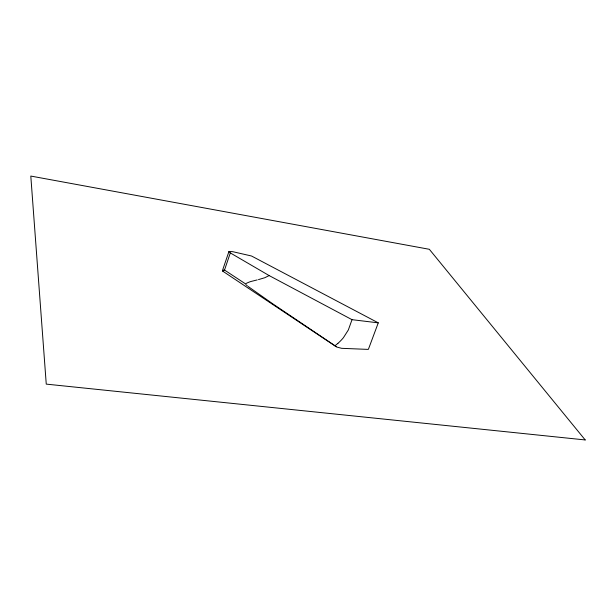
<?xml version="1.0" encoding="UTF-8"?>
<svg xmlns="http://www.w3.org/2000/svg" width="616" height="616" viewBox="0 0 616 616"><rect width="100%" height="100%" fill="white"/><g stroke="black" fill="none" stroke-linecap="round" stroke-linejoin="round"><path stroke-width="0.92" d="M228.852 251.628L230.315 252.922L224.517 270.054A12.166 5.19 17.8 0 0 223.908 270.093L222.476 270.501L228.983 251.428L232.702 251.675L251.097 255.902A3.088 1.247 18.3 0 1 251.782 256.14L378.27 322.853L368.453 349.156A2.934 1.309 22.3 0 1 368.052 349.395L341.664 348.325L336.69 347.024L222.915 271.286A1.124 0.477 17.6 0 1 222.661 270.963L224.517 270.054L245.453 283.83A63.202 27.789 20 0 1 250.858 281.512L257.18 279.918M230.315 252.922L269.13 275.568L352.013 319.673L348.333 329.976L343.412 337.691A194.125 83.46 16 0 1 337.884 343.374M337.884 343.382L335.012 345.761L272.742 303.811L248.094 286.455M269.13 275.568L264.849 277.708L258.481 279.61M352.013 319.673L378.27 322.853M247.355 285.87L245.853 284.561M336.067 346.654A4.366 1.987 21.6 0 1 335.012 345.761M223.077 271.394A1.925 0.816 17.6 0 1 222.861 271.248M585.2 439.94L46.254 384.122L30.8 176.061L429.344 249.295L585.2 439.94"/></g></svg>
